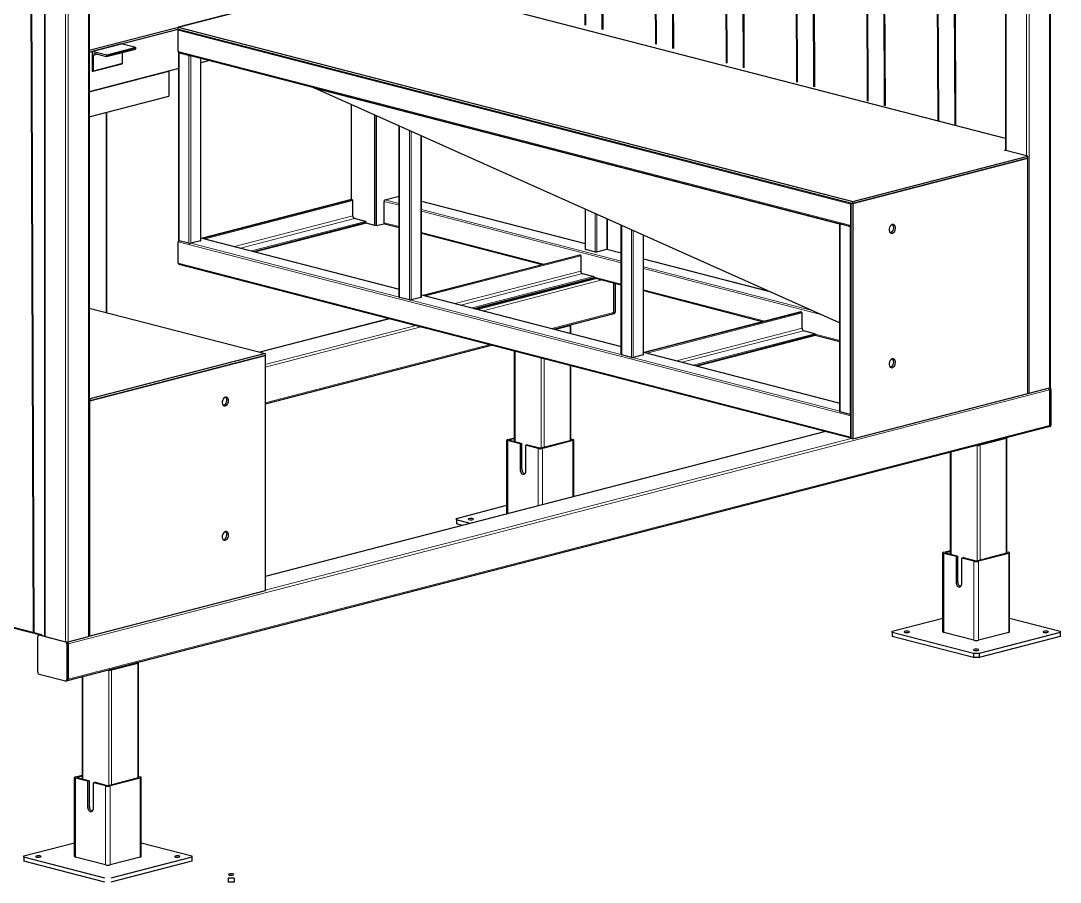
# Model space of a CAD drawing. Header units: millimetres. Extents: x 27997 to 40775, y -3198 to 5585.
# Drawn here: x 38660 to 40220, y 1534 to 2828 of the extents above; entities that cross this region are included whole.
import ezdxf

# ---------------------------------------------------------------- set-up
doc = ezdxf.new("R2010")
doc.units = ezdxf.units.MM
for name, pattern in [('K5LT32768', [0]), ('K5LT_BASIC', [0]), ('K5LT_THIN', [0])]:
    doc.linetypes.add(name, pattern=pattern)

msp = doc.modelspace()

# ---------------------------------------------------------------- linework, layer by layer
at = {"color": 5, "linetype": 'K5LT_THIN', "lineweight": 9}
for p, q in [((40173.502502, 2268.439541), (40173.502502, 4569.320307)), ((40203.920123, 2276.312201), (40203.920123, 4559.622352)), ((40138.739505, 2632.46572), (40138.739505, 4527.871674)), ((40169.157127, 2624.59306), (40169.157127, 4535.744334)), ((38726.492787, 1895.050534), (38726.492787, 4200.806569)), ((38730.838162, 1895.050534), (38730.838162, 4203.11643)), ((38761.255783, 1902.923194), (38761.255783, 4203.80396)), ((38696.075166, 1902.923194), (38696.075166, 4174.118006)), ((39905.827431, 2551.914539), (38895.962393, 2813.286844)), ((38832.085388, 2785.982473), (38788.631643, 2774.735816)), ((39905.827431, 2519.860722), (38895.962393, 2781.233027)), ((38897.266006, 2779.11486), (38897.266006, 2497.159991)), ((38898.135081, 2779.44116), (38898.135081, 2779.339793)), ((38774.949914, 2777.208447), (38768.64292, 2775.576077)), ((38812.096665, 2763.850832), (38768.64292, 2752.604175)), ((38912.040279, 2775.290996), (38912.040279, 2493.336127)), ((38912.909354, 2775.617296), (38912.909354, 2775.51593)), ((38914.647504, 2775.16743), (38914.647504, 2493.336127)), ((38929.421777, 2771.343567), (38929.421777, 2497.159991)), ((38787.762568, 2689.714807), (38787.762568, 2389.425465)), ((39228.220592, 2694.008743), (39228.220592, 2693.907376)), ((39242.994866, 2690.18488), (39242.994866, 2690.083513)), ((39245.60209, 2689.51008), (39245.60209, 2689.408713)), ((39260.376364, 2685.686217), (39260.376364, 2685.58485)), ((39228.220592, 2669.286737), (39228.220592, 2412.17744)), ((39242.994866, 2662.68298), (39242.994866, 2408.353577)), ((39245.60209, 2661.517611), (39245.60209, 2408.353577)), ((39260.376364, 2654.913853), (39260.376364, 2412.17744)), ((39507.193636, 2621.703839), (39507.193636, 2621.805206)), ((39521.96791, 2617.879976), (39521.96791, 2617.981343)), ((39524.575135, 2617.205176), (39524.575135, 2617.306543)), ((39539.349408, 2613.381313), (39539.349408, 2613.48268)), ((39561.673769, 2607.70471), (39561.673769, 2607.603343)), ((39576.448043, 2603.880847), (39576.448043, 2603.77948)), ((39579.055268, 2603.206047), (39579.055268, 2603.10468)), ((39593.829541, 2599.382184), (39593.829541, 2599.280817)), ((39157.206309, 2558.681546), (38933.392985, 2500.754396)), ((39157.988477, 2557.410646), (38936.23926, 2500.017725)), ((39227.680618, 2550.444839), (39204.918522, 2556.336103)), ((39227.680618, 2552.900406), (39206.222134, 2558.454271)), ((39506.653663, 2492.843259), (39260.916338, 2556.444758)), ((39561.133796, 2466.596373), (39260.916338, 2544.298369)), ((39507.193636, 2484.380977), (39507.193636, 2544.592255)), ((39157.988477, 2534.438744), (38980.617566, 2488.531774)), ((39160.378433, 2530.555437), (38989.314517, 2486.280838)), ((39561.133796, 2464.140806), (39260.916338, 2541.842802)), ((39521.96791, 2480.557114), (39521.96791, 2537.988497)), ((39524.575135, 2480.557114), (39524.575135, 2536.823128)), ((39539.349408, 2484.380977), (39539.349408, 2530.219371)), ((39840.646813, 2535.399806), (39840.646813, 2535.501173)), ((39855.421087, 2531.575943), (39855.421087, 2531.67731)), ((39858.028312, 2530.901144), (39858.028312, 2531.00251)), ((39177.195032, 2526.202981), (39006.131116, 2481.928382)), ((39177.9772, 2524.932081), (39008.977391, 2481.191712)), ((39227.680618, 2518.391022), (39204.918522, 2524.282287)), ((39561.673769, 2520.240899), (39561.673769, 2325.873407)), ((39576.448043, 2513.637141), (39576.448043, 2322.049544)), ((39579.055268, 2512.471772), (39579.055268, 2322.049544)), ((39872.802585, 2527.07728), (39872.802585, 2527.178647)), ((39889.749546, 2522.241218), (39889.749546, 2240.286349)), ((39890.61862, 2522.567518), (39890.61862, 2522.466151)), ((39904.523819, 2518.417354), (39904.523819, 2236.462485)), ((39905.392894, 2518.743654), (39905.392894, 2518.642288)), ((39227.680618, 2424.463585), (38929.961751, 2501.518898)), ((39444.769704, 2462.204232), (39260.916338, 2509.788985)), ((39593.829541, 2505.868014), (39593.829541, 2325.873407)), ((39905.827431, 2234.344318), (38895.962393, 2495.716623)), ((39889.209572, 2241.100904), (38914.647504, 2493.336127)), ((39561.133796, 2478.742763), (39539.349408, 2484.380977)), ((39264.510523, 2415.05487), (39499.621821, 2475.906152)), ((39267.356798, 2414.3182), (39500.403989, 2474.635252)), ((39782.966209, 2421.328309), (39594.369515, 2470.140725)), ((39905.827431, 2202.290501), (38895.962393, 2463.662806)), ((39311.735105, 2402.832249), (39500.403989, 2451.66335)), ((39847.520489, 2392.474043), (39594.369515, 2457.994336)), ((39860.571064, 2386.640738), (39594.369515, 2455.538769)), ((39320.432055, 2400.581313), (39502.793945, 2447.780043)), ((39337.248655, 2396.228857), (39519.610544, 2443.427587)), ((39340.094929, 2395.492187), (39520.392712, 2442.156687)), ((39345.659489, 2394.051973), (39524.499374, 2440.339141)), ((39353.565808, 2392.005667), (39532.405693, 2438.292835)), ((39561.133796, 2432.086989), (39520.311215, 2442.652651)), ((39776.756284, 2376.279783), (39594.369515, 2423.484952)), ((39561.133796, 2338.159552), (39260.916338, 2415.861548)), ((39456.771172, 2365.294153), (39549.506721, 2389.295879)), ((39549.506721, 2389.295879), (39551.679408, 2389.858212)), ((39831.608435, 2389.981711), (39596.497103, 2329.130421)), ((39832.390602, 2388.710811), (39599.343377, 2328.393751)), ((39018.664932, 2329.663536), (39213.805096, 2380.169527)), ((39026.323629, 2311.40177), (39252.913467, 2370.047536)), ((39026.323629, 2307.309158), (39260.819786, 2368.00123)), ((39482.587953, 2369.926803), (39482.587953, 2369.907814)), ((39484.326103, 2369.457948), (39484.326103, 2358.162412)), ((39832.390602, 2365.738909), (39643.721684, 2316.9078)), ((39834.780558, 2361.855602), (39652.418635, 2314.656863)), ((39851.597157, 2357.503146), (39669.235234, 2310.304407)), ((39852.379325, 2356.232246), (39672.081509, 2309.567737)), ((39889.209572, 2347.17473), (39852.297834, 2356.728191)), ((39026.323629, 2253.886131), (39364.02515, 2341.289716)), ((39401.763987, 2331.522186), (39401.763987, 2195.517615)), ((39889.209572, 2253.247293), (39594.369515, 2329.557515)), ((39440.872358, 2321.400195), (39440.872358, 2186.070423)), ((39445.217732, 2320.275529), (39445.217732, 2187.195089)), ((39484.326103, 2310.153538), (39484.326103, 2197.31708)), ((38730.838162, 1892.082588), (40203.920123, 2273.344255)), ((40203.920123, 2273.344255), (40206.09281, 2273.906588)), ((38730.838162, 1838.65956), (40203.920123, 2219.921227)), ((40203.920123, 2219.921227), (40206.09281, 2220.48356)), ((39026.323629, 1992.896449), (39868.218499, 2210.794875)), ((39026.323629, 1972.652466), (39906.261969, 2200.397267)), ((40137.001356, 2200.552151), (40137.001356, 2200.533162)), ((39390.900551, 2196.979681), (39390.900551, 2087.461843)), ((39393.507776, 2198.104346), (39393.507776, 2197.65448)), ((39436.092446, 2185.283157), (39436.092446, 2099.158366)), ((39443.045045, 2185.283157), (39443.045045, 2100.957831)), ((39485.629715, 2198.104346), (39485.629715, 2197.65448)), ((39488.23694, 2196.979681), (39488.23694, 2112.654355)), ((40095.28576, 2189.755361), (40095.28576, 2016.695772)), ((40097.892985, 2190.43016), (40097.892985, 2190.411171)), ((40099.631135, 2189.961305), (40099.631135, 2017.820437)), ((40138.739505, 2200.083296), (40138.739505, 2027.942428)), ((40056.17739, 2179.63337), (40056.17739, 2026.142963)), ((39411.758349, 2154.347586), (39409.151124, 2153.672787)), ((38691.295254, 1905.941094), (37753.563433, 2148.643948)), ((40047.921178, 2028.729694), (40047.921178, 2028.279828)), ((40140.043118, 2028.729694), (40140.043118, 2028.279828)), ((40045.313953, 2027.605029), (40045.313953, 1908.887189)), ((40090.505848, 2015.908506), (40090.505848, 1897.190666)), ((40097.458447, 2015.908506), (40097.458447, 1897.190666)), ((40142.650342, 2027.605029), (40142.650342, 1908.887189)), ((40066.171751, 1984.972934), (40063.564526, 1984.298135)), ((38687.384416, 1905.172525), (38688.449317, 1905.448142)), ((38728.665474, 1891.520255), (38730.838162, 1892.082588)), ((38833.389, 1863.133457), (38833.389, 1863.152446)), ((38835.12715, 1690.542723), (38835.12715, 1862.683591)), ((38752.565034, 1688.743258), (38752.565034, 1842.233665)), ((38791.673405, 1679.296067), (38791.673405, 1852.355656)), ((38794.28063, 1853.011466), (38794.28063, 1853.030455)), ((38796.018779, 1680.420732), (38796.018779, 1852.5616)), ((38728.665474, 1838.097228), (38730.838162, 1838.65956)), ((38741.701598, 1690.205324), (38741.701598, 1571.487484)), ((38744.308823, 1691.329989), (38744.308823, 1690.880123)), ((38836.430762, 1691.329989), (38836.430762, 1690.880123)), ((38839.037987, 1690.205324), (38839.037987, 1571.487484)), ((38786.893493, 1678.508801), (38786.893493, 1559.790961)), ((38793.846092, 1678.508801), (38793.846092, 1559.790961)), ((38762.559396, 1647.573229), (38759.952171, 1646.89843))]:
    msp.add_line(p, q, dxfattribs=at)
at = {"color": 5, "linetype": 'K5LT_BASIC', "lineweight": 30}
for p, q in [((40204.82008, 4559.855278), (40204.82008, 2276.874534)), ((40137.839549, 4527.638748), (40137.839549, 2632.698646)), ((38762.15574, 4203.463479), (38762.15574, 1903.485527)), ((38695.175209, 4174.458488), (38695.175209, 1903.485527)), ((38762.15574, 2783.403847), (39160.130282, 2886.407238)), ((39158.857552, 2886.077831), (38895.962393, 2818.035557)), ((40137.839549, 2650.693296), (39228.383544, 2886.077831)), ((38762.15574, 2780.435901), (38895.962393, 2815.067611)), ((38762.15574, 2780.435901), (38895.962393, 2815.067611)), ((38895.962393, 2815.067611), (38895.962393, 2818.035557)), ((38895.962393, 2818.035557), (39908.434656, 2555.988453)), ((38895.962393, 2815.067611), (39908.434656, 2553.020507)), ((38895.962393, 2781.233027), (38895.962393, 2813.286844)), ((38810.358515, 2792.911697), (38766.90477, 2781.665041)), ((38788.631643, 2776.041712), (38766.90477, 2781.665041)), ((38766.90477, 2781.665041), (38766.90477, 2751.985581)), ((38771.032876, 2778.222251), (38787.849475, 2773.869795)), ((38788.126636, 2773.86739), (38831.580381, 2785.114047)), ((38832.085388, 2787.288369), (38788.631643, 2776.041712)), ((38832.085388, 2787.288369), (38810.358515, 2792.911697)), ((38812.096665, 2763.850832), (38812.096665, 2780.07129)), ((38832.085388, 2785.982473), (38832.085388, 2787.288369)), ((38896.726032, 2497.49739), (38896.726032, 2779.45226)), ((38896.804072, 2779.78565), (39905.827431, 2518.631188)), ((38912.040279, 2775.290996), (38897.266006, 2779.11486)), ((38898.135081, 2779.339793), (38912.909354, 2775.51593)), ((38768.137913, 2751.735749), (38811.591658, 2762.982406)), ((38768.64292, 2752.604175), (38768.64292, 2775.576077)), ((38788.631643, 2774.735816), (38788.631643, 2776.041712)), ((38929.961751, 2497.49739), (38929.961751, 2771.203811)), ((38942.896345, 2767.856092), (38929.961751, 2764.508373)), ((38896.726032, 2755.906336), (38762.15574, 2721.076981)), ((38762.15574, 2721.076981), (38882.097818, 2752.120275)), ((38766.90477, 2751.985581), (38767.860753, 2751.738154)), ((38882.097818, 2752.120275), (38882.097818, 2714.130567)), ((39099.760458, 2726.705439), (39100.629533, 2726.930372)), ((39888.445933, 2374.181318), (39099.760458, 2726.705439)), ((39099.760458, 2726.705439), (39888.445933, 2522.578617)), ((39100.629533, 2726.930372), (39889.315008, 2522.803551)), ((38762.15574, 2683.087273), (38882.097818, 2714.130567)), ((39156.250327, 2712.534651), (39156.250327, 2712.636018)), ((39156.250327, 2558.928973), (39156.250327, 2701.455777)), ((39191.013323, 2703.537326), (39191.013323, 2703.638693)), ((39191.013323, 2703.537326), (39191.013323, 2703.638693)), ((39193.620548, 2702.862526), (39193.620548, 2702.963893)), ((38788.662524, 2389.19254), (38788.662524, 2689.947733)), ((39191.013323, 2520.252188), (39191.013323, 2685.917524)), ((39191.013323, 2520.252188), (39191.013323, 2685.917524)), ((39193.620548, 2519.577388), (39193.620548, 2684.752155)), ((39227.680618, 2694.047132), (39227.680618, 2694.148498)), ((39260.916338, 2685.445094), (39260.916338, 2685.546461)), ((39227.680618, 2412.51484), (39227.680618, 2669.528093)), ((39260.916338, 2412.51484), (39260.916338, 2654.672497)), ((39506.653663, 2621.944962), (39506.653663, 2621.843595)), ((39908.434656, 2555.988453), (40171.329814, 2624.030727)), ((40136.566818, 2633.028052), (40137.839549, 2633.357459)), ((40171.329814, 2624.030727), (40136.566818, 2633.028052)), ((40171.329814, 2621.062781), (40171.329814, 2624.030727)), ((39539.889382, 2613.342924), (39539.889382, 2613.241558)), ((39561.133796, 2607.743099), (39561.133796, 2607.844466)), ((39908.434656, 2553.020507), (40171.329814, 2621.062781)), ((40171.329814, 2621.062781), (39908.434656, 2553.020507)), ((40171.329814, 2267.877208), (40171.329814, 2621.062781)), ((39594.369515, 2599.141062), (39594.369515, 2599.242428)), ((39206.222134, 2558.454271), (39227.680618, 2564.008135)), ((39156.250327, 2558.928973), (38932.437002, 2501.001822)), ((39157.206309, 2558.681546), (39156.250327, 2558.928973)), ((39157.988477, 2534.438744), (39157.988477, 2557.410646)), ((39204.918522, 2524.282287), (39204.918522, 2556.336103)), ((39260.916338, 2556.568325), (39506.653663, 2492.966825)), ((39506.653663, 2544.833611), (39506.653663, 2484.718377)), ((39905.827431, 2553.695307), (39908.434656, 2553.020507)), ((39905.827431, 2553.695307), (39905.827431, 2200.509734)), ((39905.827431, 2519.860722), (39905.827431, 2551.914539)), ((39908.434656, 2553.020507), (39908.434656, 2555.988453)), ((39908.434656, 2553.020507), (39908.434656, 2199.834934)), ((39177.195032, 2526.202981), (39160.378433, 2530.555437)), ((39539.889382, 2529.978015), (39539.889382, 2484.718377)), ((39840.10684, 2535.640929), (39840.10684, 2535.539562)), ((39177.9772, 2523.626185), (39011.500189, 2480.538764)), ((39177.9772, 2523.626185), (39177.9772, 2524.932081)), ((39191.013323, 2520.252188), (39177.9772, 2523.626185)), ((39193.620548, 2519.577388), (39191.013323, 2520.252188)), ((39205.983422, 2522.777136), (39193.620548, 2519.577388)), ((39205.7602, 2522.83491), (39227.680618, 2517.161488)), ((39561.133796, 2326.210807), (39561.133796, 2520.482254)), ((39873.342559, 2527.038892), (39873.342559, 2526.937525)), ((39888.445933, 2522.578617), (39889.315008, 2522.803551)), ((39888.445933, 2522.578617), (39888.445933, 2374.181318)), ((39889.209572, 2240.623748), (39889.209572, 2522.578617)), ((39889.315008, 2522.803551), (39889.315008, 2522.737669)), ((39904.523819, 2518.417354), (39889.749546, 2522.241218)), ((39890.61862, 2522.466151), (39905.392894, 2518.642288)), ((38912.040279, 2493.336127), (38897.266006, 2497.159991)), ((38929.421777, 2497.159991), (38914.647504, 2493.336127)), ((38929.961751, 2501.642464), (39227.680618, 2424.587151)), ((39260.916338, 2508.559451), (39442.394426, 2461.589465)), ((39594.369515, 2326.210807), (39594.369515, 2505.626659)), ((38895.962393, 2463.662806), (38895.962393, 2495.716623)), ((39507.193636, 2484.380977), (39521.96791, 2480.557114)), ((39524.575135, 2480.557114), (39539.349408, 2484.380977)), ((39539.566077, 2484.448465), (39561.133796, 2478.866329)), ((39263.554541, 2415.302297), (39498.665839, 2476.153579)), ((39498.665839, 2476.153579), (39499.621821, 2475.906152)), ((39500.403989, 2474.635252), (39500.403989, 2451.66335)), ((39594.369515, 2470.264292), (39782.309492, 2421.621846)), ((38896.804072, 2462.215429), (39905.827431, 2201.060967)), ((39342.617727, 2394.839239), (39520.392712, 2440.85079)), ((39502.793945, 2447.780043), (39519.610544, 2443.427587)), ((39520.392712, 2442.156687), (39520.392712, 2440.85079)), ((39520.392712, 2441.402023), (39561.133796, 2430.857455)), ((39549.506721, 2433.866763), (39549.506721, 2389.295879)), ((39549.506721, 2433.866763), (39549.506721, 2389.295879)), ((39551.679408, 2433.304431), (39551.679408, 2389.858212)), ((39594.369515, 2422.255418), (39774.381006, 2375.665016)), ((39242.994866, 2408.353577), (39228.220592, 2412.17744)), ((39260.376364, 2412.17744), (39245.60209, 2408.353577)), ((39260.916338, 2415.985114), (39561.133796, 2338.283118)), ((38762.15574, 2396.053), (39026.323629, 2327.681319)), ((39550.276611, 2387.445917), (39548.103924, 2386.883584)), ((39830.652452, 2390.229138), (39595.54112, 2329.377847)), ((39831.608435, 2389.981711), (39830.652452, 2390.229138)), ((39832.390602, 2365.738909), (39832.390602, 2388.710811)), ((39213.407244, 2380.272499), (39018.26708, 2329.766508)), ((39548.103924, 2386.883584), (39460.729969, 2364.269541)), ((39888.445933, 2374.181318), (39889.209572, 2374.378962)), ((39460.766654, 2364.260046), (39482.587953, 2369.907814)), ((39484.326103, 2369.457948), (39462.504804, 2363.81018)), ((39485.22606, 2357.929486), (39485.22606, 2370.020281)), ((39851.597157, 2357.503146), (39834.780558, 2361.855602)), ((39852.379325, 2354.926349), (39852.379325, 2356.232246)), ((39852.379325, 2354.926349), (39674.604307, 2308.914789)), ((39852.379325, 2355.477565), (39889.209572, 2345.945196)), ((39026.323629, 2327.681319), (38763.428471, 2259.639046)), ((39367.983947, 2340.265104), (39026.323629, 2251.836907)), ((39026.323629, 2327.681319), (39026.323629, 2324.713373)), ((39400.864031, 2195.750541), (39400.864031, 2331.755112)), ((39576.448043, 2322.049544), (39561.673769, 2325.873407)), ((39593.829541, 2325.873407), (39579.055268, 2322.049544)), ((39594.369515, 2329.681081), (39889.209572, 2253.370859)), ((38763.428471, 2256.6711), (39026.323629, 2324.713373)), ((39026.323629, 2324.713373), (38763.428471, 2256.6711)), ((39026.323629, 2324.713373), (39026.323629, 1971.527801)), ((39485.22606, 2197.550006), (39485.22606, 2309.920612)), ((39908.434656, 2199.834934), (40171.329814, 2267.877208)), ((40173.502502, 2268.439541), (40203.920123, 2276.312201)), ((40203.920123, 2273.344255), (40203.920123, 2219.921227)), ((40203.920123, 2273.344255), (40203.920123, 2219.921227)), ((40206.09281, 2273.906588), (40206.09281, 2220.48356)), ((38763.428471, 2259.639046), (38762.15574, 2259.968453)), ((38763.428471, 2256.6711), (38762.15574, 2257.000507)), ((38763.428471, 2256.6711), (38762.15574, 2257.000507)), ((38763.428471, 2259.639046), (38763.428471, 2256.6711)), ((38763.428471, 1903.485527), (38763.428471, 2256.6711)), ((39904.523819, 2236.462485), (39889.749546, 2240.286349)), ((39905.827431, 2202.290501), (39905.827431, 2234.344318)), ((40202.517326, 2217.508932), (38729.435365, 1836.247266)), ((40204.690013, 2218.071265), (40202.517326, 2217.508932)), ((39867.820646, 2210.897847), (39026.323629, 1993.102392)), ((39390.900551, 2198.779146), (39400.864031, 2201.357884)), ((39905.827431, 2200.509734), (39908.434656, 2199.834934)), ((40097.892985, 2190.411171), (40137.001356, 2200.533162)), ((40139.639462, 2028.175354), (40139.639462, 2200.645629)), ((39389.46062, 2087.089162), (39389.46062, 2197.879413)), ((39409.151124, 2192.256085), (39390.900551, 2196.979681)), ((39400.864031, 2200.008285), (39393.507776, 2198.104346)), ((39393.507776, 2197.65448), (39411.758349, 2192.930884)), ((39409.151124, 2192.256085), (39411.758349, 2192.930884)), ((39409.151124, 2192.256085), (39409.151124, 2153.672787)), ((39411.758349, 2154.347586), (39411.758349, 2192.930884)), ((39420.449098, 2190.681553), (39417.841873, 2190.006753)), ((39417.841873, 2151.423455), (39417.841873, 2190.006753)), ((39436.092446, 2185.283157), (39417.841873, 2190.006753)), ((39420.449098, 2190.681553), (39438.699671, 2185.957957)), ((39440.43782, 2185.957957), (39485.629715, 2197.65448)), ((39488.23694, 2196.979681), (39443.045045, 2185.283157)), ((39485.22606, 2199.558419), (39488.23694, 2198.779146)), ((39485.629715, 2198.104346), (39485.22606, 2198.20882)), ((39489.676871, 2113.027036), (39489.676871, 2197.879413)), ((40138.739505, 2200.083296), (40099.631135, 2189.961305)), ((40055.277433, 2026.375889), (40055.277433, 2179.400444)), ((37754.405111, 2147.196571), (38691.295254, 1904.711559)), ((39313.552885, 2080.286239), (39389.46062, 2099.932607)), ((39313.552885, 2078.036908), (39313.552885, 2080.286239)), ((39313.552885, 2078.036908), (39313.552885, 2072.101016)), ((39334.019141, 2072.739851), (39313.552885, 2078.036908)), ((39322.551878, 2069.771905), (39313.552885, 2072.101016)), ((40043.874023, 1909.786922), (40043.874023, 2028.504761)), ((40045.313953, 2029.404494), (40055.277433, 2031.983232)), ((40055.277433, 2030.633633), (40047.921178, 2028.729694)), ((40139.639462, 2030.183767), (40142.650342, 2029.404494)), ((40140.043118, 2028.729694), (40139.639462, 2028.834168)), ((40144.090273, 1909.786922), (40144.090273, 2028.504761)), ((40063.564526, 2022.881433), (40045.313953, 2027.605029)), ((40047.921178, 2028.279828), (40066.171751, 2023.556232)), ((40063.564526, 2022.881433), (40066.171751, 2023.556232)), ((40063.564526, 2022.881433), (40063.564526, 1984.298135)), ((40066.171751, 1984.972934), (40066.171751, 2023.556232)), ((40074.8625, 2021.306901), (40072.255275, 2020.632101)), ((40072.255275, 1982.048804), (40072.255275, 2020.632101)), ((40090.505848, 2015.908506), (40072.255275, 2020.632101)), ((40074.8625, 2021.306901), (40093.113073, 2016.583305)), ((40094.851223, 2016.583305), (40140.043118, 2028.279828)), ((40142.650342, 2027.605029), (40097.458447, 2015.908506)), ((39026.323629, 1971.527801), (38763.428471, 1903.485527)), ((39967.966287, 1910.911587), (40043.874023, 1930.557955)), ((40144.090273, 1930.557955), (40219.998009, 1910.911587)), ((38688.051464, 1905.551114), (38686.614526, 1905.179207)), ((38687.384416, 1905.172525), (38726.492787, 1895.050534)), ((38693.902478, 1903.485527), (38691.295254, 1904.160326)), ((38695.175209, 1903.814934), (38693.902478, 1903.485527)), ((38763.428471, 1903.485527), (38762.15574, 1903.814934)), ((39967.966287, 1908.662256), (39967.966287, 1910.911587)), ((39967.966287, 1908.662256), (39967.966287, 1902.726364)), ((40089.636773, 1877.171617), (39967.966287, 1908.662256)), ((40090.505848, 1897.190666), (40045.313953, 1908.887189)), ((40142.650342, 1908.887189), (40097.458447, 1897.190666)), ((40219.998009, 1908.662256), (40098.327522, 1877.171617)), ((40219.998009, 1910.911587), (40219.998009, 1908.662256)), ((40219.998009, 1908.662256), (40219.998009, 1902.726364)), ((38685.211729, 1849.343884), (38685.211729, 1902.766912)), ((38696.075166, 1902.923194), (38726.492787, 1895.050534)), ((38728.665474, 1891.520255), (38728.665474, 1838.097228)), ((38730.838162, 1895.050534), (38761.255783, 1902.923194)), ((38730.838162, 1892.082588), (38730.838162, 1838.65956)), ((38730.838162, 1892.082588), (38730.838162, 1838.65956)), ((40089.636773, 1871.235725), (39967.966287, 1902.726364)), ((40219.998009, 1902.726364), (40098.327522, 1871.235725)), ((40098.327522, 1877.171617), (40089.636773, 1877.171617)), ((40089.636773, 1877.171617), (40089.636773, 1871.235725)), ((40098.327522, 1877.171617), (40098.327522, 1871.235725)), ((38833.389, 1863.133457), (38794.28063, 1853.011466)), ((38796.018779, 1852.5616), (38835.12715, 1862.683591)), ((38836.027107, 1863.245924), (38836.027107, 1690.775649)), ((40098.327522, 1871.235725), (40089.636773, 1871.235725)), ((38726.492787, 1835.691614), (38687.384416, 1845.813606)), ((38751.665078, 1842.000739), (38751.665078, 1688.976184)), ((38729.435365, 1836.247266), (38727.262677, 1835.684933)), ((38740.261668, 1572.387217), (38740.261668, 1691.105056)), ((38741.701598, 1692.004789), (38751.665078, 1694.583527)), ((38759.952171, 1685.481728), (38741.701598, 1690.205324)), ((38751.665078, 1693.233928), (38744.308823, 1691.329989)), ((38744.308823, 1690.880123), (38762.559396, 1686.156527)), ((38759.952171, 1685.481728), (38762.559396, 1686.156527)), ((38759.952171, 1685.481728), (38759.952171, 1646.89843)), ((38762.559396, 1647.573229), (38762.559396, 1686.156527)), ((38791.238867, 1679.1836), (38836.430762, 1690.880123)), ((38839.037987, 1690.205324), (38793.846092, 1678.508801)), ((38836.027107, 1692.784062), (38839.037987, 1692.004789)), ((38836.430762, 1691.329989), (38836.027107, 1691.434463)), ((38840.477918, 1572.387217), (38840.477918, 1691.105056)), ((38771.250145, 1683.907196), (38768.64292, 1683.232396)), ((38768.64292, 1644.649099), (38768.64292, 1683.232396)), ((38786.893493, 1678.508801), (38768.64292, 1683.232396)), ((38771.250145, 1683.907196), (38789.500718, 1679.1836)), ((38664.353932, 1573.511882), (38740.261668, 1593.15825)), ((38840.477918, 1593.15825), (38916.385654, 1573.511882)), ((38664.353932, 1571.262551), (38664.353932, 1573.511882)), ((38664.353932, 1571.262551), (38664.353932, 1565.326659)), ((38786.024418, 1539.771912), (38664.353932, 1571.262551)), ((38786.024418, 1533.83602), (38664.353932, 1565.326659)), ((38786.893493, 1559.790961), (38741.701598, 1571.487484)), ((38839.037987, 1571.487484), (38793.846092, 1559.790961)), ((38916.385654, 1571.262551), (38794.715167, 1539.771912)), ((38916.385654, 1565.326659), (38794.715167, 1533.83602)), ((38916.385654, 1573.511882), (38916.385654, 1571.262551)), ((38916.385654, 1571.262551), (38916.385654, 1565.326659)), ((38971.062951, 1539.771912), (38971.062951, 1533.83602)), ((38979.7537, 1539.771912), (38971.062951, 1539.771912)), ((38979.7537, 1533.83602), (38971.062951, 1533.83602)), ((38979.7537, 1539.771912), (38979.7537, 1533.83602))]:
    msp.add_line(p, q, dxfattribs=at)
at = {"color": 5, "linetype": 'K5LT32768', "lineweight": 40}
for p, q in [((38670.504702, 4180.745387), (38678.708058, 1907.683251)), ((39507.518031, 2821.190705), (39505.392906, 3410.039944)), ((39530.476546, 3403.54782), (39532.602728, 2814.405475)), ((39530.736576, 3403.48052), (39532.862769, 2814.335136)), ((39613.431184, 2792.541963), (39611.301593, 3382.628759)), ((39636.385233, 3376.136635), (39638.515881, 2785.756734)), ((39636.645263, 3376.069334), (39638.775923, 2785.686395)), ((39719.344337, 2763.893222), (39717.21028, 3355.217574)), ((39742.29392, 3348.72545), (39744.429034, 2757.107992)), ((39742.55395, 3348.658149), (39744.689076, 2757.037653)), ((39825.25749, 2735.244481), (39823.118967, 3327.806388)), ((39848.202607, 3321.314265), (39850.342187, 2728.459251)), ((39848.462637, 3321.246964), (39850.602229, 2728.388912)), ((39931.170644, 2706.595739), (39929.027654, 3300.395203)), ((39954.111294, 3293.903079), (39956.255341, 2699.81051)), ((39954.371324, 3293.835779), (39956.515383, 2699.740171)), ((40037.083798, 2677.946997), (40035.027431, 3272.960442)), ((40060.231231, 3266.437219), (40062.168495, 2671.161768)), ((40060.280012, 3266.424593), (40062.428537, 2671.091429))]:
    msp.add_line(p, q, dxfattribs=at)
at = {"color": 5, "linetype": 'K5LT_BASIC', "lineweight": 30}
for centre, major_axis, ratio, start_param, end_param in [((38897.266006, 2813.624244), (-0.461934, -1.784777), 0.683013, -2.1904629579, -1.2085781816), ((38771.032876, 2774.957511), (0.846879, -3.27209), 0.683013, 3.1415926536, 4.3501708352), ((38771.032876, 2774.957511), (0.846879, -3.27209), 0.683013, 2.7793745084, 3.1415926536), ((38831.303221, 2786.184913), (0.27716, -1.070866), 0.683013, 0, 1.2085781816), ((38897.266006, 2781.570427), (-0.461934, -1.784777), 0.683013, -1.2085781816, 0), ((38898.569618, 2779.45226), (-1.843586, 0), 0.258819, -0.6012434979, 0), ((38898.569618, 2779.45226), (-1.843586, 0), 0.258819, 0, 0.7853981634), ((38898.569618, 2779.45226), (-0.614529, 0), 0.258819, -0.2038159964, 0), ((38898.569618, 2779.45226), (-0.614529, 0), 0.258819, 0, 0.7853981634), ((38787.849475, 2774.938256), (0.27716, -1.070866), 0.683013, -0.3622181452, 0), ((38787.849475, 2774.938256), (0.27716, -1.070866), 0.683013, 0, 1.2085781816), ((38811.314498, 2764.053272), (0.27716, -1.070866), 0.683013, 0, 1.2085781816), ((38913.343891, 2775.628396), (1.843586, 0), 0.258819, -2.3561944902, -0.9695528289), ((38913.343891, 2775.628396), (-0.614529, 0), 0.258819, 0.7853981634, 1.7746123232), ((38767.860753, 2752.806615), (0.27716, -1.070866), 0.683013, -0.3622181452, 0), ((38767.860753, 2752.806615), (0.27716, -1.070866), 0.683013, 0, 1.2085781816), ((39157.206309, 2557.613086), (-0.27716, 1.070866), 0.683013, -1.933014472, -0.3622181452), ((39206.222134, 2556.673503), (-0.461934, -1.784777), 0.683013, -2.7793745084, -1.2085781816), ((39160.378433, 2533.820178), (0.846879, -3.27209), 0.683013, -1.933014472, -0.3622181452), ((39177.195032, 2525.134521), (-0.27716, 1.070866), 0.683013, -1.933014472, -0.3622181452), ((39206.222134, 2524.619686), (-0.461934, -1.784777), 0.683013, -1.2085781816, 0), ((39891.053158, 2522.578617), (-1.843586, 0), 0.258819, -0.6012434979, 0), ((39891.053158, 2522.578617), (-1.843586, 0), 0.258819, 0, 0.7853981634), ((39891.053158, 2522.578617), (-0.614529, 0), 0.258819, -0.2038159962, 0), ((39891.053158, 2522.578617), (-0.614529, 0), 0.258819, 0, 0.7853981634), ((39905.827431, 2518.754754), (1.843586, 0), 0.258819, -2.3561944902, -1.5707963268), ((39905.827431, 2518.754754), (-0.614529, 0), 0.258819, 0.7853981634, 1.5707963268), ((39967.966287, 2515.005399), (1.693759, 6.544181), 0.683013, 0.3622181452, 3.1415926536), ((39965.359062, 2515.680199), (1.693759, 6.544181), 0.683013, -2.8456395646, -0.295953089), ((39967.966287, 2515.005399), (1.693759, 6.544181), 0.683013, -3.1415926536, 0), ((39967.966287, 2515.005399), (1.693759, 6.544181), 0.683013, 0, 0.3622181452), ((38897.266006, 2496.054023), (-0.461934, -1.784777), 0.683013, -2.3522959223, -1.2085781816), ((38898.569618, 2497.49739), (-1.843586, 0), 0.258819, 0, 0.7853981634), ((38928.118165, 2497.49739), (1.843586, 0), 0.258819, -0.7853981634, 0), ((38913.343891, 2493.673527), (1.843586, 0), 0.258819, -2.3561944902, -0.7853981634), ((39508.497249, 2484.718377), (-1.843586, 0), 0.258819, 0, 0.7853981634), ((39538.045796, 2484.718377), (1.843586, 0), 0.258819, -0.7853981634, 0), ((39499.621821, 2474.837692), (-0.27716, 1.070866), 0.683013, -1.933014472, -0.3622181452), ((39523.271522, 2480.894513), (-1.843586, 0), 0.258819, 0.7853981634, 2.3561944902), ((38897.266006, 2464.000206), (-0.461934, -1.784777), 0.683013, -1.2085781816, 0), ((39502.793945, 2451.044784), (0.846879, -3.27209), 0.683013, -1.933014472, -0.3622181452), ((39519.610544, 2442.359126), (-0.27716, 1.070866), 0.683013, -1.933014472, -0.3622181452), ((39229.524205, 2412.51484), (-1.843586, 0), 0.258819, 0, 0.7853981634), ((39244.298478, 2408.690976), (1.843586, 0), 0.258819, -2.3561944902, -0.7853981634), ((39259.072751, 2412.51484), (1.843586, 0), 0.258819, -0.7853981634, 0), ((39547.334034, 2389.858212), (-0.76989, 2.974628), 0.683013, 3.1415926536, 4.3501708352), ((39547.334034, 2389.858212), (-0.76989, 2.974628), 0.683013, 3.1415926536, 4.3501708352), ((39549.506721, 2390.420545), (-0.76989, 2.974628), 0.683013, 3.1415926536, 4.3501708352), ((39831.608435, 2388.913251), (-0.27716, 1.070866), 0.683013, -1.933014472, -0.3622181452), ((39482.153416, 2370.020281), (0.614529, 0), 0.258819, -0.7853981634, 0), ((39482.153416, 2370.020281), (3.072644, 0), 0.258819, -0.7853981634, 0), ((39482.153416, 2370.020281), (3.072644, 0), 0.258819, 0, 0.6012434979), ((39834.780558, 2365.120343), (0.846879, -3.27209), 0.683013, -1.933014472, -0.3622181452), ((39851.597157, 2356.434686), (-0.27716, 1.070866), 0.683013, -1.933014472, -0.3622181452), ((39562.977382, 2326.210807), (-1.843586, 0), 0.258819, 0, 0.7853981634), ((39592.525929, 2326.210807), (1.843586, 0), 0.258819, -0.7853981634, 0), ((39577.751655, 2322.386944), (1.843586, 0), 0.258819, -2.3561944902, -0.7853981634), ((39967.966287, 2313.185072), (1.693759, 6.544181), 0.683013, 0.3622181452, 3.1415926536), ((39965.359062, 2313.859871), (1.693759, 6.544181), 0.683013, -2.8456395646, -0.295953089), ((39967.966287, 2313.185072), (1.693759, 6.544181), 0.683013, -3.1415926536, 0), ((39967.966287, 2313.185072), (1.693759, 6.544181), 0.683013, 0, 0.3622181452), ((38966.791998, 2255.882426), (1.693759, 6.544181), 0.683013, 0, 0.3622181452), ((40171.329814, 2269.001874), (-3.072644, 0), 0.258819, 1.5707963267, 2.3561944902), ((40201.747436, 2273.906588), (-0.76989, 2.974628), 0.683013, -1.933014472, -0.9511296959), ((40201.747436, 2273.906588), (-0.76989, 2.974628), 0.683013, -1.933014472, -0.9511296959), ((40201.747436, 2276.874534), (3.072644, 0), 0.258819, -0.7853981634, 0), ((40203.920123, 2274.468921), (-0.76989, 2.974628), 0.683013, -1.933014472, -0.7892967318), ((38966.791998, 2255.882426), (1.693759, 6.544181), 0.683013, 0.3622181452, 3.1415926536), ((38964.184773, 2256.557225), (1.693759, 6.544181), 0.683013, -2.8456395646, -0.295953089), ((38966.791998, 2255.882426), (1.693759, 6.544181), 0.683013, -3.1415926536, 0), ((39891.053158, 2240.623748), (-1.843586, 0), 0.258819, 0, 0.7853981634), ((39905.827431, 2236.799885), (1.843586, 0), 0.258819, -2.3561944902, -1.5707963268), ((39907.131044, 2234.681718), (-0.461934, -1.784777), 0.683013, -1.2085863503, -1.2085781816), ((40201.747436, 2220.48356), (-0.76989, 2.974628), 0.683013, 3.1415926536, 4.3501708352), ((40201.747436, 2220.48356), (-0.76989, 2.974628), 0.683013, 3.1415926536, 4.3501708352), ((40203.920123, 2221.045893), (-0.76989, 2.974628), 0.683013, 3.1415926536, 4.3501708352), ((39907.131044, 2202.627901), (-0.461934, -1.784777), 0.683013, -1.2085781816, -1.2085696107), ((40136.566818, 2200.645629), (0.614529, 0), 0.258819, -0.7853981634, 0), ((40136.566818, 2200.645629), (3.072644, 0), 0.258819, -0.7853981634, 0), ((40136.566818, 2200.645629), (3.072644, 0), 0.258819, 0, 0.6012434979), ((39394.376851, 2197.879413), (-4.91623, 0), 0.258819, -0.7853981634, 0), ((39394.376851, 2197.879413), (-4.91623, 0), 0.258819, 0, 0.7853981634), ((39394.376851, 2197.879413), (-1.229058, 0), 0.258819, -0.7853981634, 0), ((39394.376851, 2197.879413), (-1.229058, 0), 0.258819, 0, 0.7853981634), ((39439.568746, 2186.18289), (4.91623, 0), 0.258819, -2.3561944902, -0.7853981634), ((39439.568746, 2186.18289), (-1.229058, 0), 0.258819, 0.7853981634, 2.3561944902), ((39484.76064, 2197.879413), (1.229058, 0), 0.258819, 0, 0.7853981634), ((39484.76064, 2197.879413), (1.229058, 0), 0.258819, -0.7853981634, 0), ((39484.76064, 2197.879413), (4.91623, 0), 0.258819, 0, 0.7853981634), ((39484.76064, 2197.879413), (4.91623, 0), 0.258819, -0.7853981634, 0), ((40097.458447, 2190.523637), (3.072644, 0), 0.258819, -2.1720398247, -0.7853981634), ((40097.458447, 2190.523637), (-0.614529, 0), 0.258819, 1.9423405274, 2.3561944902), ((39413.496498, 2152.548121), (1.539781, -5.949255), 0.683013, -1.933014472, 0), ((39416.103723, 2153.222921), (1.539781, -5.949255), 0.683013, -1.933014472, -0.326591745), ((39413.496498, 2152.548121), (1.539781, -5.949255), 0.683013, 0, 1.2085781816), ((39335.279757, 2079.161574), (-3.994437, 0), 0.258819, -3.1415926536, 0), ((39335.279757, 2079.161574), (-3.994437, 0), 0.258819, 0, 0.7853981634), ((39335.279757, 2079.161574), (-3.994437, 0), 0.258819, 0.7853981634, 3.1415926536), ((38966.791998, 2054.062098), (1.693759, 6.544181), 0.683013, 0.3622181452, 3.1415926536), ((38964.184773, 2054.736898), (1.693759, 6.544181), 0.683013, -2.8456395646, -0.295953089), ((38966.791998, 2054.062098), (1.693759, 6.544181), 0.683013, -3.1415926536, 0), ((38966.791998, 2054.062098), (1.693759, 6.544181), 0.683013, 0, 0.3622181452), ((40048.790253, 2028.504761), (-4.91623, 0), 0.258819, -0.7853981634, 0), ((40048.790253, 2028.504761), (-4.91623, 0), 0.258819, 0, 0.7853981634), ((40048.790253, 2028.504761), (-1.229058, 0), 0.258819, -0.7853981634, 0), ((40048.790253, 2028.504761), (-1.229058, 0), 0.258819, 0, 0.7853981634), ((40139.174043, 2028.504761), (1.229058, 0), 0.258819, 0, 0.7853981634), ((40139.174043, 2028.504761), (1.229058, 0), 0.258819, -0.7853981634, 0), ((40139.174043, 2028.504761), (4.91623, 0), 0.258819, 0, 0.7853981634), ((40139.174043, 2028.504761), (4.91623, 0), 0.258819, -0.7853981634, 0), ((40093.982148, 2016.808238), (4.91623, 0), 0.258819, -2.3561944902, -0.7853981634), ((40093.982148, 2016.808238), (-1.229058, 0), 0.258819, 0.7853981634, 2.3561944902), ((40067.909901, 1983.173469), (1.539781, -5.949255), 0.683013, -1.933014472, 0), ((40070.517125, 1983.848269), (1.539781, -5.949255), 0.683013, -1.933014472, -0.326591745), ((40067.909901, 1983.173469), (1.539781, -5.949255), 0.683013, 0, 1.2085781816), ((38692.598866, 1938.33231), (-0.461934, -1.784777), 0.683013, -1.2086067618, -1.2085781816), ((38687.384416, 1902.204579), (0.76989, -2.974628), 0.683013, 3.1415926536, 4.3501708352), ((38687.384416, 1902.204579), (0.76989, -2.974628), 0.683013, 2.7793745084, 3.1415926536), ((38692.598866, 1906.278494), (-0.461934, -1.784777), 0.683013, -1.2085781816, -1.2085495779), ((39989.693159, 1909.786922), (-3.994437, 0), 0.258819, -3.1415926536, 0), ((39989.693159, 1909.786922), (-3.994437, 0), 0.258819, 0, 0.7853981634), ((39989.693159, 1909.786922), (-3.994437, 0), 0.258819, 0.7853981634, 3.1415926536), ((40048.790253, 1909.786922), (-4.91623, 0), 0.258819, 0, 0.7853981634), ((40139.174043, 1909.786922), (4.91623, 0), 0.258819, -0.7853981634, 0), ((40198.271136, 1909.786922), (-3.994437, 0), 0.258819, -3.1415926536, 0), ((40198.271136, 1909.786922), (-3.994437, 0), 0.258819, 0, 0.7853981634), ((40198.271136, 1909.786922), (-3.994437, 0), 0.258819, 0.7853981634, 3.1415926536), ((38698.247853, 1903.485527), (-3.072644, 0), 0.258819, 0, 0.7853981634), ((38726.492787, 1892.082588), (-0.76989, 2.974628), 0.683013, -1.933014472, -0.3622181452), ((38728.665474, 1895.612867), (-3.072644, 0), 0.258819, 0.7853981634, 2.3561944902), ((38728.665474, 1892.644921), (-0.76989, 2.974628), 0.683013, -1.933014472, -0.9155096433), ((38728.665474, 1892.644921), (-0.76989, 2.974628), 0.683013, -1.933014472, -0.9155096433), ((38759.083096, 1903.485527), (3.072644, 0), 0.258819, -0.7853981634, 0), ((40093.982148, 1898.090399), (4.91623, 0), 0.258819, -2.3561944902, -0.7853981634), ((40093.982148, 1882.794945), (-3.994437, 0), 0.258819, -3.1415926536, 0), ((40093.982148, 1882.794945), (-3.994437, 0), 0.258819, 0, 0.7853981634), ((40093.982148, 1882.794945), (-3.994437, 0), 0.258819, 0.7853981634, 3.1415926536), ((38832.954463, 1863.245924), (0.614529, 0), 0.258819, -0.7853981634, 0), ((38832.954463, 1863.245924), (3.072644, 0), 0.258819, -0.7853981634, 0), ((38832.954463, 1863.245924), (3.072644, 0), 0.258819, 0, 0.6012434979), ((38687.384416, 1848.781552), (0.76989, -2.974628), 0.683013, -1.933014472, -0.3622181452), ((38793.846092, 1853.123932), (-3.072644, 0), 0.258819, 0.9695528289, 2.3561944902), ((38793.846092, 1853.123932), (0.614529, 0), 0.258819, -1.1992521261, -0.7853981634), ((38726.492787, 1838.65956), (-0.76989, 2.974628), 0.683013, 2.7793745084, 3.1415926536), ((38726.492787, 1838.65956), (-0.76989, 2.974628), 0.683013, 3.1415926536, 4.3501708352), ((38728.665474, 1839.221893), (-0.76989, 2.974628), 0.683013, 3.1415926536, 4.3501708352), ((38728.665474, 1839.221893), (-0.76989, 2.974628), 0.683013, 3.1415926536, 4.3501708352), ((38745.177898, 1691.105056), (-4.91623, 0), 0.258819, -0.7853981634, 0), ((38745.177898, 1691.105056), (-4.91623, 0), 0.258819, 0, 0.7853981634), ((38745.177898, 1691.105056), (-1.229058, 0), 0.258819, -0.7853981634, 0), ((38745.177898, 1691.105056), (-1.229058, 0), 0.258819, 0, 0.7853981634), ((38835.561688, 1691.105056), (1.229058, 0), 0.258819, 0, 0.7853981634), ((38835.561688, 1691.105056), (1.229058, 0), 0.258819, -0.7853981634, 0), ((38835.561688, 1691.105056), (4.91623, 0), 0.258819, 0, 0.7853981634), ((38835.561688, 1691.105056), (4.91623, 0), 0.258819, -0.7853981634, 0), ((38790.369793, 1679.408533), (4.91623, 0), 0.258819, -2.3561944902, -0.7853981634), ((38790.369793, 1679.408533), (-1.229058, 0), 0.258819, 0.7853981634, 2.3561944902), ((38764.297545, 1645.773764), (1.539781, -5.949255), 0.683013, -1.933014472, 0), ((38766.90477, 1646.448564), (1.539781, -5.949255), 0.683013, -1.933014472, -0.326591745), ((38764.297545, 1645.773764), (1.539781, -5.949255), 0.683013, 0, 1.2085781816), ((38686.080804, 1572.387217), (-3.994437, 0), 0.258819, -3.1415926536, 0), ((38686.080804, 1572.387217), (-3.994437, 0), 0.258819, 0, 0.7853981634), ((38686.080804, 1572.387217), (-3.994437, 0), 0.258819, 0.7853981634, 3.1415926536), ((38745.177898, 1572.387217), (-4.91623, 0), 0.258819, 0, 0.7853981634), ((38835.561688, 1572.387217), (4.91623, 0), 0.258819, -0.7853981634, 0), ((38894.658781, 1572.387217), (-3.994437, 0), 0.258819, -3.1415926536, 0), ((38894.658781, 1572.387217), (-3.994437, 0), 0.258819, 0, 0.7853981634), ((38894.658781, 1572.387217), (-3.994437, 0), 0.258819, 0.7853981634, 3.1415926536), ((38790.369793, 1560.690694), (4.91623, 0), 0.258819, -2.3561944902, -0.7853981634), ((38975.408325, 1545.39524), (-3.994437, 0), 0.258819, -3.1415926536, 0), ((38975.408325, 1545.39524), (-3.994437, 0), 0.258819, 0, 0.7853981634), ((38975.408325, 1545.39524), (-3.994437, 0), 0.258819, 0.7853981634, 3.1415926536)]:
    msp.add_ellipse(centre, major_axis=major_axis, ratio=ratio, start_param=start_param, end_param=end_param, dxfattribs=at)

doc.saveas('drawing.dxf')
